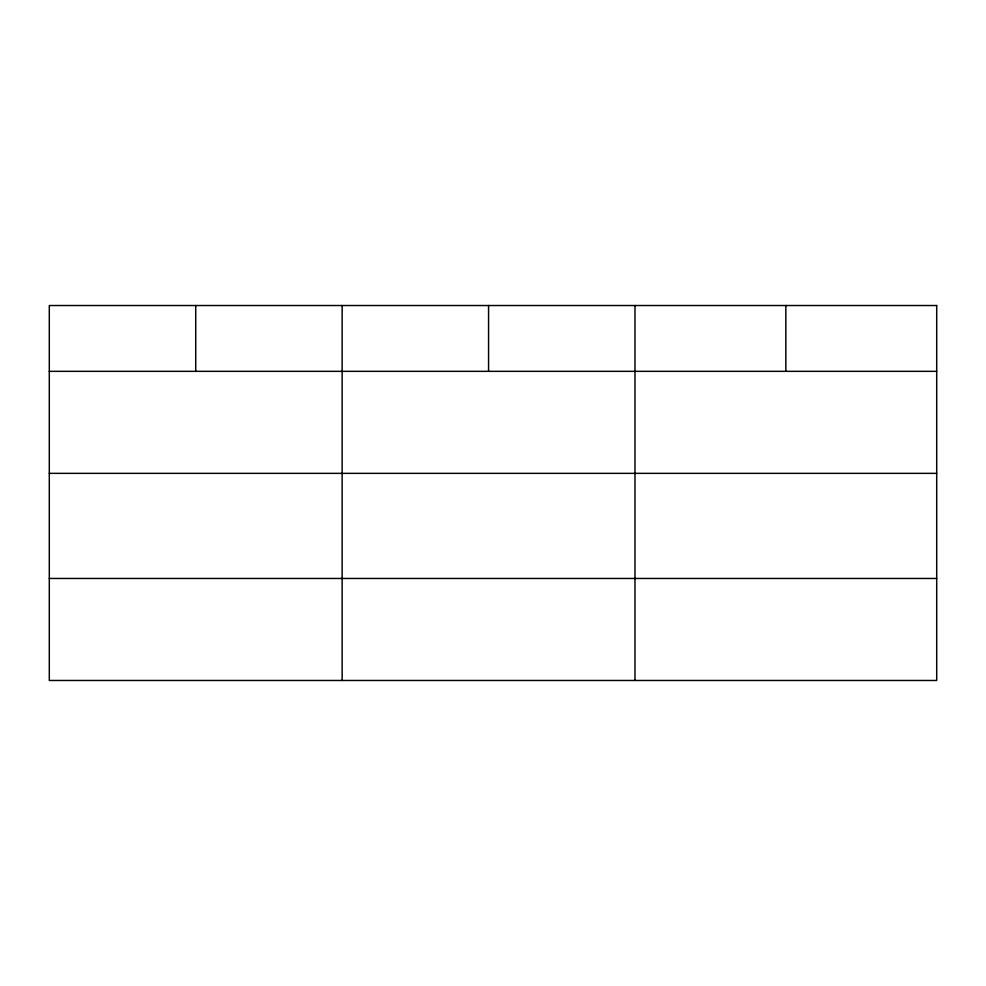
<?xml version="1.0" encoding="UTF-8"?>
<svg xmlns="http://www.w3.org/2000/svg" width="986" height="986" viewBox="0 0 986 986"><rect width="100%" height="100%" fill="white"/><g stroke="black" fill="none" stroke-linecap="round" stroke-linejoin="round"><path stroke-width="1.48" d="M49.3 371.34L936.7 371.34M49.3 473.354L936.7 473.354M49.3 578.462L936.7 578.462M785.842 305.524L785.842 371.34M634.984 305.524L634.984 680.476M488.563 305.524L488.563 371.34M342.142 305.524L342.142 680.476M195.721 305.524L195.721 371.34M936.7 305.524L49.3 305.524L49.3 680.476L936.7 680.476L936.7 305.524"/></g></svg>
